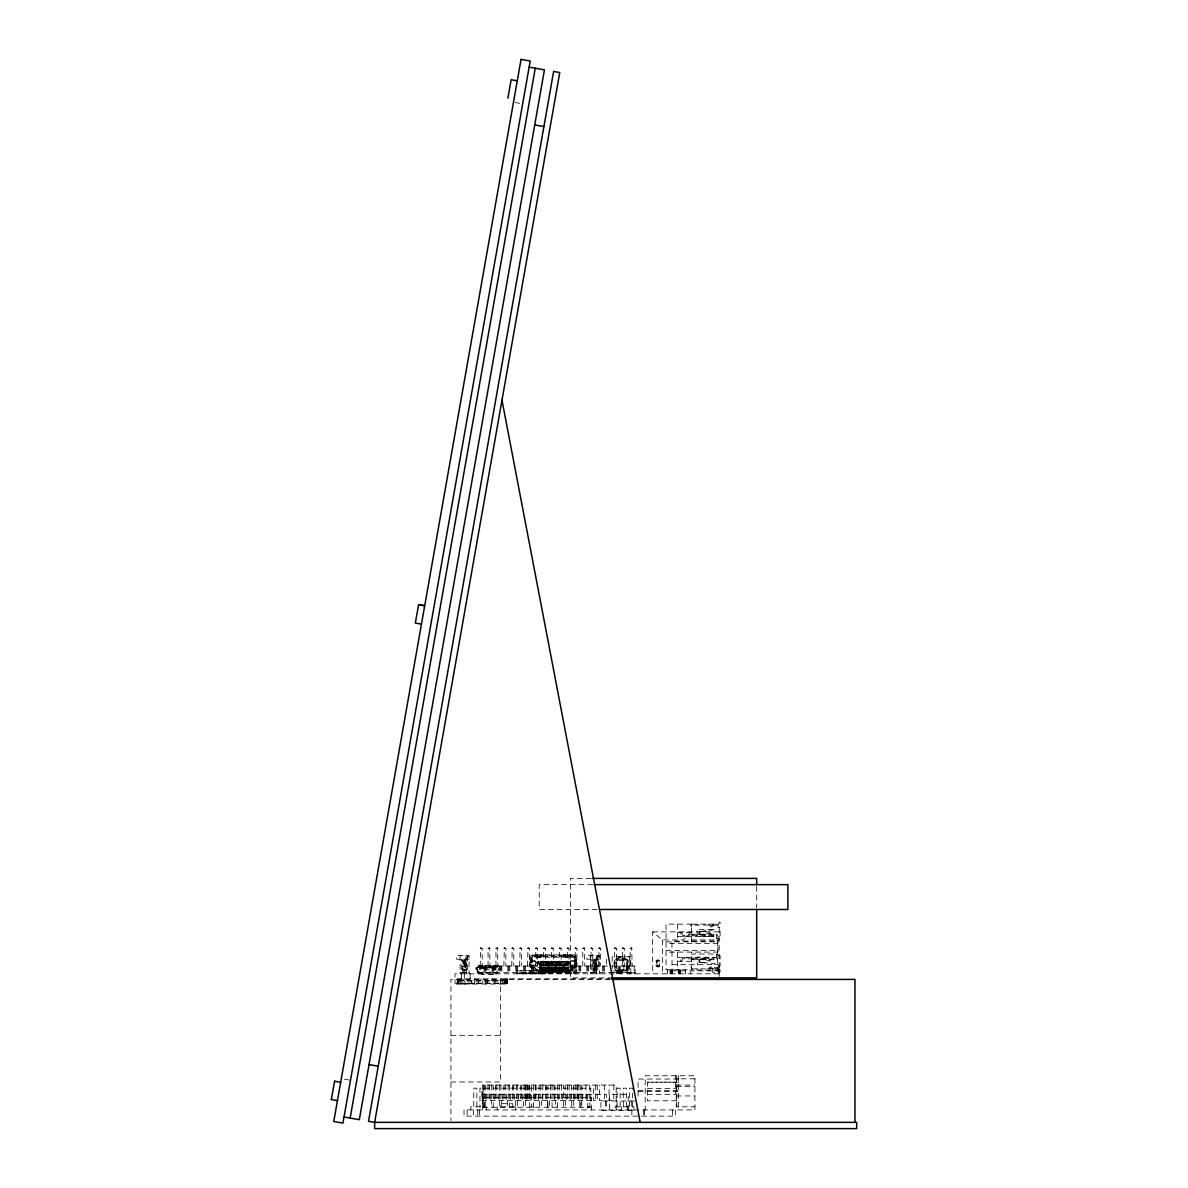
<?xml version="1.0" encoding="UTF-8"?>
<svg xmlns="http://www.w3.org/2000/svg" width="1188" height="1188" viewBox="0 0 1188 1188"><rect width="100%" height="100%" fill="white"/><g stroke="black" fill="none" stroke-linecap="round" stroke-linejoin="round"><path stroke-width="0.75" stroke-dasharray="5 3.75" d="M480.873 972.883L481.452 974.457L494.253 974.487L495.218 972.883A2.094 2.094 0 0 0 496.406 972.23L497.965 970.67A2.094 2.094 0 0 0 498.604 969.497L498.039 967.017L489.293 966.973L489.293 967.908L486.501 967.878L486.501 966.958C485.892 967.151 473.359 965.725 476.24 969.467A3 3 0 0 0 477.175 971.339L478.719 972.883A3 3 0 0 0 480.591 973.818M495.827 967.834L495.812 969.779L479.967 969.675L479.967 967.804L495.827 967.834L479.967 967.893M459.311 984.02L460.202 983.115L504.499 983.055M460.855 984.02L461.716 983.115M505.613 981.971L507.632 980.724M505.761 982.773L505.093 983.545M506.073 981.971L506.86 981.184M575.126 964.567L575.111 964.834A1.544 1.544 0 0 1 574.235 966.022L567.359 970.551M575.126 964.626L576.685 964.805M478.111 966.601L478.883 966.052M659.578 961.166L656.4 961.166L656.949 966.26L659.578 966.275L659.578 960.557L656.786 960.602M659.726 966.23C654.336 970.462 653.964 956.459 659.726 960.676M505.984 983.248L507.009 979.254M537.6 964.017L537.362 962.28M569.394 962.28L569.067 963.201L537.689 963.201M464.478 965.74L465.963 962.013M594.772 965.74L596.272 962.013M466.127 959.221L467.523 956.102L469.067 956.102M599.376 956.102L597.816 956.102L596.421 959.221L596.584 973.818M480.175 966.052L480.68 947.4L482.194 948.484L482.194 966.052M488.06 966.052L488.06 948.484L489.575 947.4L490.08 966.052M495.96 966.052L495.96 948.484L497.475 947.4L497.98 966.052M503.846 966.052L504.365 947.4L505.865 948.484L505.865 966.052M511.746 966.052L512.251 947.4L513.765 948.484L513.765 966.052M519.646 966.052L520.151 947.4L521.666 948.484L521.666 966.052M527.531 966.052L528.036 947.4L529.551 948.484L529.551 966.052M535.432 966.052L535.937 947.4L537.451 948.484L537.451 966.052M543.317 966.052L543.837 947.4L545.337 948.484L545.337 966.052M551.217 966.052L551.722 947.4L553.237 948.484L553.237 966.052M559.117 966.052L559.622 947.4L561.137 948.484L561.137 966.052M567.003 966.052L567.508 947.4L569.022 948.484L569.022 966.052M574.903 966.052L575.408 947.4L576.923 948.484L576.923 966.052M582.788 966.052L582.788 948.484L584.303 947.4L584.808 966.052M590.688 966.052L591.193 947.4L592.708 948.484L592.708 966.052M598.589 966.052L599.094 947.4L600.608 948.484L600.608 966.052M614.374 966.052L614.879 947.4L616.394 948.484L616.394 966.052M622.26 966.052L622.779 947.4L624.279 948.484L624.279 966.052M630.16 966.052L630.16 948.484L631.674 947.4L632.179 966.052M707.558 968.844L709.31 967.626A2.183 2.183 0 0 1 711.939 967.27L713.736 968.324L712.711 968.799M461.761 982.922L461.761 984.02L475.735 983.605L467.701 983.545M477.175 971.339L477.828 970.67A2.094 2.094 0 0 1 477.175 969.497L476.24 969.467L476.24 967.76A1.708 1.708 0 0 1 477.947 966.052M497.846 966.052A1.708 1.708 0 0 1 499.554 967.76L499.554 969.467A3 3 0 0 1 498.618 971.339L497.059 972.883A3 3 0 0 1 495.203 973.818M576.685 966.364L573.002 967.077L568.265 970.551L516.765 970.863L544.49 970.626M538.001 961.641L538.001 963.126L538.001 961.641L538.996 961.641M541.535 962.711L541.119 961.641L541.535 962.711C544.282 964.552 544.327 960.468 543.614 962.711M540.555 965.339L539.976 964.923M539.56 965.339C538.981 961.493 544.757 966.839 542.664 963.839M544.639 962.711L544.223 961.641L544.639 962.711C546.985 964.329 548.262 960.26 547.326 963.126M547.148 961.641L546.732 962.711M548.277 964.27L548.693 965.339L548.277 964.27C545.53 962.429 545.485 966.512 546.198 964.27M553.356 961.641L553.549 963.126M551.381 964.27L551.811 965.339L551.381 964.27C548.633 962.429 548.589 966.512 549.302 964.27M554.499 964.27L554.915 965.339L554.499 964.27C551.752 962.429 551.707 966.512 552.42 964.27M557.068 962.711L556.652 961.641L557.068 962.711L559.578 963.126L559.162 962.057M555.524 964.27C553.088 964.032 560.365 965.413 558.212 963.839M560.187 962.711L559.771 961.641L560.187 962.711C562.934 964.552 562.978 960.468 562.266 962.711M558.627 964.27L561.137 963.839M563.29 962.711L562.874 961.641L563.29 962.711C566.037 964.552 566.082 960.468 565.369 962.711M561.731 964.923L561.315 963.839L561.954 964.923M561.731 964.27L564.241 963.839M566.394 962.711L565.978 961.641L566.394 962.711L568.904 963.126L568.904 961.641L567.745 961.641M564.419 965.339C565.473 962.384 563.751 966.601 563.825 964.27M568.904 961.641L568.488 962.711M564.849 964.27L567.344 963.839L567.344 965.339L566.201 965.339M691.431 931.867L683.352 939.946L662.399 939.946L652.672 931.867L652.672 973.818M691.52 939.916L716.394 939.916L717.938 938.357L717.938 935.743L716.394 934.199L691.52 934.199M672.096 973.818L671.948 941.03L717.641 941.03L719.186 939.485M691.52 959.711L716.394 959.711L717.938 958.152L717.938 955.553L716.394 953.994L691.52 953.994M480.65 972.883L480.576 972.883A2.094 2.094 0 0 1 479.388 972.23L478.719 972.883L497.059 972.883L496.406 972.23M569.29 970.21L571.829 967.775M505.865 983.649L504.841 984.02L504.841 980.189M617.597 960.647L618.339 956.726M705.33 931.095L700.192 931.734A1.485 1.292 -88.7 0 0 700.163 934.273L699.717 934.228M700.43 931.585L700.192 931.734A1.485 1.292 -89.2 0 0 700.178 934.258L700.43 934.377M713.097 924.888L713.795 925.556L711.939 926.625A2.183 2.183 0 0 1 709.31 926.284L707.558 925.051M712.711 925.11L710.676 925.987L709.102 924.769A2.183 2.183 0 0 0 707.558 924.13M507.009 978.793L505.865 979.565L505.613 982.773M484.169 967.76L479.135 969.17L478.719 973.818M622.854 969.75L624.16 969.215M700.237 959.429L703.578 959.221M704.454 959.147L715.443 957.498L697.193 957.083L697.43 964.805M704.766 959.102L701.796 959.31L703.311 959.236M714.834 964.805L714.998 963.587L704.336 962.74M702.925 931.288L701.796 931.377L715.443 929.565L696.94 929.343L697.193 936.827L715.443 936.411L704.336 934.793M700.519 931.437L701.425 931.407M700.519 959.369L701.425 959.34M461.761 983.545L469.646 983.248M701.276 931.392L703.578 931.288M468.443 983.189L470.3 983.605L468.592 983.649M530.071 966.364L533.768 967.077L538.758 970.551M590.985 878.407L570.448 878.407L570.448 977.873L611.152 977.873M592.723 884.629L539.248 884.629L539.248 909.488L601.41 909.488M691.832 924.13L718.651 924.115L719.186 922.111L720.121 922.111L720.121 923.507A1.559 1.559 0 0 1 718.562 925.051L691.832 925.051M652.672 931.867L719.186 931.867M677.546 932.639L691.52 932.639M701.276 934.585L702.331 934.629L700.519 934.54M677.546 936.367L713.899 936.367L713.899 934.199M666.037 941.817L716.394 941.817A1.559 1.559 0 0 1 717.938 943.361L666.037 943.361M480.175 948.484L482.194 948.484M488.06 948.484L490.08 948.484M495.96 948.484L497.98 948.484M503.846 948.484L505.865 948.484M511.746 948.484L513.765 948.484M519.646 948.484L521.666 948.484M527.531 948.484L529.551 948.484M535.432 948.484L537.451 948.484M543.317 948.484L545.337 948.484M551.217 948.484L553.237 948.484M559.117 948.484L561.137 948.484M567.003 948.484L569.022 948.484M574.903 948.484L576.923 948.484M582.788 948.484L584.808 948.484M590.688 948.484L592.708 948.484M598.589 948.484L600.608 948.484M614.374 948.484L616.394 948.484M622.26 948.484L624.279 948.484M630.16 948.484L632.179 948.484M666.037 950.549L717.938 950.549A1.559 1.559 0 0 1 716.394 952.093L666.037 952.093M537.837 955.746L540.941 955.731M565.815 955.731L568.918 955.746M568.918 957.112L565.815 957.112L565.815 954.87M677.546 957.543L713.899 957.543L713.899 959.711M469.067 959.221L456.638 959.221L456.638 955.479L469.067 955.479L469.067 973.818M530.071 959.369L531.615 959.369M575.126 959.369L576.685 959.369M599.376 959.221L586.946 959.221L586.946 955.479L599.376 955.479L599.376 973.818M530.071 959.518L531.615 959.518M575.126 959.518L576.685 959.518M464.107 960.142L465.963 960.142M594.401 960.142L596.272 960.142M530.071 960.453L536.278 960.453M570.478 960.453L576.685 960.453M623.863 960.617L616.78 960.617L616.78 973.818M464.107 960.765L465.963 960.765M594.401 960.765L596.272 960.765M545.218 961.151L545.99 962.057L548.321 962.057L548.321 961.151L549.108 962.057L551.44 962.057L551.44 961.151L552.212 962.057L554.544 962.057L554.544 961.151L557.647 962.057L557.647 961.151L558.434 962.057L561.538 961.151L561.538 962.057L563.869 962.057L563.869 961.151L566.973 962.057M566.973 961.151L570.166 962.057L570.166 963.438L566.201 964.923L566.201 965.814L563.082 964.923L562.31 965.814L562.31 964.923L559.206 965.814M677.546 961.27L691.52 961.27M464.107 961.389L465.963 961.389M530.071 961.389L536.278 961.389L536.278 954.87M570.478 961.389L576.685 961.389M594.401 961.389L596.272 961.389M539.783 961.641L542.114 961.641M542.886 961.641L545.218 961.641M545.99 961.641L548.321 961.641M549.108 961.641L551.44 961.641M552.212 961.641L554.544 961.641M555.316 961.641L557.647 961.641M558.434 961.641L560.751 961.641M561.538 961.641L563.869 961.641M564.642 961.641L566.973 961.641M545.218 962.057L542.114 961.151L542.114 962.057L539.783 962.057L538.996 961.151L538.996 962.057L536.59 962.057L536.59 963.438L540.555 964.923L540.555 965.814L541.327 964.923L544.446 965.814L544.446 964.923L546.777 964.923L546.777 965.814L549.881 964.923L549.881 965.814L552.984 964.923L553.771 965.814L553.771 964.923L556.103 964.923L556.875 965.814L556.875 964.923L559.206 964.923M536.59 962.28L538.639 962.28M540.139 962.28L541.758 962.28M543.243 962.28L544.861 962.28M546.346 962.28L547.965 962.28M549.465 962.28L551.084 962.28M552.569 962.28L554.187 962.28M555.672 962.28L557.291 962.28M558.791 962.28L560.394 962.28M561.894 962.28L563.513 962.28M564.998 962.28L566.617 962.28M568.102 962.28L570.166 962.28M530.071 962.636L531.615 962.636M538.431 962.711C541.179 964.552 541.223 960.468 540.51 962.711M547.757 962.711C550.504 964.552 550.549 960.468 549.836 962.711M552.94 962.711C550.341 964.522 549.851 960.468 551.084 962.711M553.964 962.711C556.712 964.552 556.756 960.468 556.043 962.711M575.126 962.636L576.685 962.636M537.689 963.765L569.156 964.017M464.107 963.869L465.963 963.869M594.401 963.869L596.272 963.869M543.094 964.27L545.589 963.839L545.173 964.923M464.909 964.656L465.963 964.656M530.071 964.805L531.615 964.805A1.544 1.544 0 0 0 532.521 966.022L538.491 970.551L538.461 972.111M538.773 964.701L540.198 964.701M541.683 964.701L543.302 964.701M544.802 964.701L546.421 964.701M547.906 964.701L549.524 964.701M551.009 964.701L552.628 964.701M554.128 964.701L555.732 964.701M557.231 964.701L558.85 964.701M560.335 964.701L561.954 964.701M563.454 964.701L565.057 964.701M566.557 964.701L567.983 964.701M595.218 964.656L596.272 964.656M671.948 964.656L717.641 964.656L719.186 966.2M531.615 965.116L536.278 965.116L536.278 967.359L570.478 967.359M541.327 965.339L543.659 965.339M544.446 965.339L546.777 965.339M547.549 965.339L549.881 965.339M550.653 965.339L552.984 965.339M553.771 965.339L556.103 965.339M556.875 965.339L559.206 965.339M559.979 965.339L562.31 965.339M563.082 965.339L565.414 965.339M570.478 965.116L575.126 965.116M464.107 965.428L465.963 965.428M594.401 965.428L596.272 965.428M464.107 965.74L465.963 965.74M594.401 965.74L596.272 965.74M656.4 965.651L659.578 965.651M464.107 966.052L465.963 966.052M607.484 966.052L477.234 966.052L477.234 973.818M612.369 966.052L635.12 966.052L635.12 973.818M463.008 966.364L466.127 966.364M593.317 966.364L596.421 966.364M477.977 966.987L497.802 966.987M464.107 967.136L465.963 967.136M594.401 967.136L596.272 967.136M530.071 967.448L531.556 967.448M575.126 967.448L576.685 967.448M477.116 967.789L476.24 968.562L477.116 969.408M484.199 968.383L480.472 968.383L480.427 966.052M531.615 968.383L533.174 968.383L534.422 970.863M575.126 968.383L572.334 969.631L572.334 970.863L575.126 970.863M691.832 968.844L718.562 968.844A1.559 1.559 0 0 1 720.121 970.403L720.121 971.799L719.186 971.799M464.107 969.779L465.963 969.779M594.401 969.779L596.272 969.779M544.356 969.868L546.836 969.868M559.919 969.868L562.399 969.868M464.107 970.715L465.963 970.715M575.126 970.551L576.685 970.551M594.401 970.715L596.272 970.715M613.676 970.715L618.339 970.715M627.279 970.715L621.443 970.715L621.443 973.818M671.948 970.863L717.641 970.863L719.186 972.423M544.356 971.22L546.836 971.235M559.919 971.22L562.399 971.235M465.963 972.274L464.107 972.274L464.107 959.221M494.015 972.111L481.764 972.111L481.764 973.818L480.873 973.269M530.071 972.111L576.685 972.111M612.117 972.274L630.769 972.274L630.769 956.726L612.117 956.726L612.117 968.963M477.234 972.452L635.12 972.452M460.068 972.586L469.067 972.586M516.765 972.586L516.602 973.358L545.827 973.818M533.471 972.586L532.684 973.818M535.016 972.586L534.244 973.818M539.679 972.586L538.907 973.818M540.466 972.586L541.238 972.586M542.01 972.586L542.797 972.586M590.362 972.586L599.376 972.586M570.478 973.195L536.278 973.818M616.78 973.046L621.443 973.046M518.711 973.67L519.483 973.67M520.255 973.67L521.042 973.67M521.814 973.67L522.586 973.67M523.373 973.67L524.146 973.67M524.918 973.67L525.705 973.67M526.477 973.67L527.249 973.67M528.036 973.67L528.809 973.67M529.581 973.67L531.912 973.67M532.684 973.67L533.471 973.67M534.244 973.67L536.575 973.67M537.347 973.67L538.134 973.67M538.907 973.67L539.679 973.67M540.466 973.67L541.238 973.67M542.01 973.67L542.797 973.67M570.478 973.67L571.71 973.67L571.71 972.111M575.126 973.67L576.685 973.67M719.186 973.818L455.004 973.818L455.004 978.793L610.172 978.793M610.097 979.417L450.92 979.417L450.92 1120.551M457.187 979.729L463.186 979.729M458.553 980.412L507.632 980.352M504.989 980.753L486.961 980.753L486.961 984.02M506.385 981.347L507.632 981.184M507.632 981.437L504.841 981.125M504.841 981.748L507.632 982.06M506.489 982.461L507.632 982.461M500.49 983.367L506.385 983.367M507.632 983.545L455.019 983.545L455.019 979.417M450.92 1035.357L500.638 1035.357M694.921 1078.852L676.269 1078.852L676.269 1106.815L694.921 1106.815M678.467 1079.046L638.075 1079.046L638.075 1097.846M450.92 1081.986L500.638 1081.986L500.638 978.793M647.386 1082.164L678.467 1082.164L647.386 1082.194L647.386 1100.801L678.467 1100.771M676.269 1085.06L694.921 1085.06M676.269 1086.619L694.921 1086.619M647.386 1088.371L675.363 1088.371M638.075 1090.51L678.467 1090.51M638.075 1091.475L678.467 1091.475M482.016 1094.386L606.429 1094.386L606.429 1109.934M647.386 1094.579L675.363 1094.579L675.363 1075.749M676.269 1095.945L694.921 1095.945M591.446 1100.608L482.016 1100.608L482.016 1088.178M634.541 1100.994L600.935 1100.994L600.935 1110.32L635.521 1110.32M533.501 1106.815L531.481 1106.815L531.303 1085.06M587.778 1106.815L589.783 1106.815M482.655 1107.261L591.446 1107.261M568.295 970.551L568.295 972.111M705.33 934.882L700.237 934.481M703.311 934.674L703.786 934.748M701.276 962.518L703.578 962.622L702.598 962.592M496.911 966.052L497.683 966.601M702.598 934.659L704.944 934.822M700.519 962.473L704.766 962.74M704.944 962.755L701.425 962.503M515.013 102.524L519.601 103.326M699.717 962.176L700.994 962.473M468.859 983.664L469.379 983.322M344.386 1079.179L350.505 1080.263M531.615 966.364L532.551 968.383M622.854 959.251L624.16 959.785M491.624 967.76L496.658 969.17L497.059 973.818M713.097 969.022L710.884 967.923L709.102 969.141A2.183 2.183 0 0 1 707.558 969.779M504.499 983.367L505.301 984.02M534.942 967.775L537.451 970.21M719.186 970.403L717.641 968.695L713.899 968.695L713.899 970.863M567.344 965.339L566.928 964.27M561.137 965.339L560.706 964.27M558.018 965.339L557.603 964.27M542.485 965.339L542.07 964.27M545.203 973.818L544.817 970.551M477.828 970.67L479.388 972.23M593.317 962.013L591.758 959.221L591.758 973.878M463.008 962.013L461.464 959.221L461.464 973.878M719.186 970.329L691.832 969.779L691.223 966.987L690.599 973.818M756.697 886.397L756.697 907.721M719.186 927.694L719.186 978.793M717.938 924.13L718.027 927.383L720.121 927.694L720.121 938.268L717.953 938.802L717.953 955.093L720.121 955.642L720.121 966.2L718.027 966.512L717.938 969.779M717.641 941.03L717.641 970.863M716.394 934.199L716.394 939.916M716.394 953.994L716.394 959.711M716.082 924.13L716.082 925.051M716.082 968.844L716.082 969.779M697.43 924.13L697.43 925.051M697.43 968.844L697.43 969.779M691.832 924.145L691.223 926.922L690.599 924.13M691.52 941.817L691.52 924.13L666.037 924.13L666.037 969.779L691.52 969.779L691.52 952.093M685.625 969.779L685.625 973.818M681.66 932.639L682.64 935.372L705.375 934.199A2.643 2.643 0 0 0 706.563 933.842L707.38 933.367A3.579 3.579 0 0 1 711.701 933.946L713.275 935.52L712.622 936.174L711.033 934.6A2.643 2.643 0 0 0 707.855 934.184L707.023 934.659A3.564 3.564 0 0 1 705.434 935.119L682.862 936.307A2.02 2.02 0 0 1 680.739 934.288L680.739 932.639M681.66 961.27L682.64 958.538L705.375 959.711A2.643 2.643 0 0 1 706.563 960.067L707.38 960.528A3.579 3.579 0 0 0 711.701 959.963L713.275 958.389L712.622 957.736L711.033 959.31A2.643 2.643 0 0 1 707.855 959.726L707.023 959.251A3.564 3.564 0 0 0 705.434 958.775L682.862 957.602A2.02 2.02 0 0 0 680.739 959.622L680.739 961.27M680.353 969.779L680.353 973.818M679.952 969.779L679.952 973.818M679.402 969.779L679.402 973.818M678.868 969.779L678.868 973.818M678.318 969.779L678.318 973.818M678.467 1075.749L678.467 1109.934M677.546 924.13L677.546 941.817M677.546 952.093L677.546 969.779M676.744 1075.749L676.744 1109.934M675.363 1109.934L675.363 1116.141L464.018 1116.141L464.018 1109.934L694.921 1109.934L694.921 1075.749L645.203 1075.749L645.203 1109.934M672.571 969.779L672.571 973.818M672.467 1109.934L672.467 1116.141M671.562 969.779L671.562 973.818M671.012 969.779L671.012 973.818M670.478 969.779L670.478 973.818M670.077 969.779L670.077 973.818M667.597 969.779L667.597 973.818M662.399 939.946L662.399 973.818M657.023 960.557L657.023 966.275M644.282 1109.934L644.282 1116.141M643.822 1109.934L643.822 1116.141M634.689 973.818L634.689 973.046L629.67 972.571L629.61 957.038L628.838 956.726M634.184 966.052L634.184 973.818M633.932 1109.934L633.932 1106.815L615.28 1106.815L615.28 1109.934M632.595 1106.815L632.595 1088.178L629.477 1088.178L629.477 1106.815M631.853 1109.934L631.853 1116.141M631.244 1100.994L631.244 1110.32M628.155 966.052L628.155 973.818M628.185 1109.934L628.185 1094.386L609.533 1094.386L609.533 1109.934M627.71 1106.815L627.71 1109.934M627.219 973.818L627.279 958.285L623.863 958.285L623.863 970.715M626.373 1106.815L626.373 1088.178L623.269 1088.178L623.269 1106.815M626.284 966.052L626.284 973.818M621.502 1106.815L621.502 1109.934M620.255 966.052L620.255 973.818M620.151 1106.815L620.151 1088.178L617.047 1088.178L617.047 1106.815M619.334 966.052L619.334 973.818M618.399 966.052L618.399 973.818M616.171 1109.934L616.171 1085.06L482.328 1085.06L482.328 1109.934M613.795 1085.06L613.795 1100.608L609.058 1100.608L609.058 1085.06M606.474 959.028L606.474 966.052M605.598 1100.994L605.598 1110.32M604.469 966.052L604.469 973.818M604.321 1085.06L604.321 1100.608L599.569 1100.608L599.569 1085.06M603.534 966.052L603.534 973.818M602.613 966.052L602.613 973.818M597.816 956.102L597.816 973.878M597.208 1085.06L597.208 1100.608L593.465 1100.608L593.465 1085.06M596.732 973.818L596.732 962.948L593.005 962.948L593.005 973.818M596.272 955.479L596.272 972.274L594.401 972.274L594.401 959.221M595.648 966.052L595.648 973.818M595.337 1085.06L595.337 1100.608M594.713 966.052L594.713 973.818M593.317 959.221L593.317 973.818M591.446 1109.934L591.446 1097.504L482.655 1097.504L482.655 1109.934M590.792 1100.608L590.792 1088.178L479.952 1088.178L479.952 1106.815M590.362 955.479L590.362 973.818M589.723 1085.06L589.901 1107.261M588.684 966.052L588.684 973.818M587.748 966.052L587.748 973.818M587.778 1094.386L587.778 1109.934M586.813 966.052L586.813 973.818M586.768 1094.386L586.768 1100.608M585.981 1085.06L585.981 1100.608M582.744 1094.386L582.744 1100.608M581.986 1085.06L581.986 1100.608M581.749 1100.608L581.749 1106.815L579.729 1106.815L579.729 1100.608M580.798 1085.06L580.798 1109.934M580.784 966.052L580.784 973.818M580.412 972.482L577.309 972.482M579.863 966.052L579.863 973.818M578.927 966.052L578.927 973.818M578.912 1085.06L578.912 1100.608M578.734 1094.386L578.734 1100.608M577.71 1085.06L577.71 1100.608M577.026 1085.06L577.026 1100.608M576.685 973.818L576.685 957.974A3.104 3.104 0 0 0 573.581 954.87L533.174 954.87A3.104 3.104 0 0 0 530.071 957.974L530.071 973.818M575.601 972.482L575.601 973.818M575.126 973.818L575.111 957.766A1.544 1.544 0 0 0 573.774 956.429L532.966 956.429A1.544 1.544 0 0 0 531.63 957.766L531.556 973.818M575.141 1085.06L575.141 1100.608M574.71 1094.386L574.71 1100.608M574.205 968.383L574.353 958.285L573.552 957.231L533.338 957.201L532.402 958.137L532.491 973.818M574.205 970.863L574.205 972.111M573.7 1100.608L573.7 1106.815L571.695 1106.815L571.695 1100.608M573.433 1085.06L573.433 1100.608M573.269 972.111L573.269 973.818M572.898 966.052L572.898 973.818M572.185 954.87L572.185 956.414M571.963 966.052L571.963 973.818M571.383 1085.06L571.383 1100.608M571.086 954.87L571.086 956.414M571.027 966.052L571.027 973.818M570.686 1094.386L570.686 1100.608M569.542 954.87L569.542 956.414M569.156 1085.06L569.156 1100.608M568.755 967.359L568.755 973.195M568.532 967.359L568.532 973.195M567.745 967.359L567.745 973.195M567.522 967.359L567.522 973.195M567.612 1085.06L567.612 1100.608M567.211 967.359L567.211 973.195M566.973 967.359L566.973 973.195M566.661 1094.386L566.661 1100.608M566.201 967.359L566.201 973.195M565.963 967.359L565.963 973.195M565.785 970.551L565.785 972.111M565.651 954.87L565.651 956.414M565.651 967.359L565.651 973.195M565.651 1100.608L565.651 1106.815L563.647 1106.815L563.572 1085.06M565.414 967.359L565.414 973.195M565.191 954.87L565.191 956.414M564.998 966.052L564.998 973.818M565.146 1085.06L565.146 1100.608M564.642 967.359L564.642 973.195M564.255 954.87L564.255 956.414M564.404 967.359L564.404 973.195M564.092 954.87L564.092 956.414M564.062 966.052L564.062 973.818M563.869 967.359L563.869 973.195M563.632 954.87L563.632 956.414M563.142 966.052L563.142 973.818M562.86 967.359L562.86 973.195M562.548 967.359L562.548 973.195M562.637 1094.386L562.637 1100.608M562.31 967.359L562.31 973.195M561.939 970.551L561.939 972.111M561.538 967.359L561.538 973.195M561.3 967.359L561.3 973.195M561.419 1085.06L561.419 1100.608M560.751 967.359L560.988 973.195M559.979 967.359L559.979 973.195M559.593 954.87L559.593 956.414M559.741 967.359L559.741 973.195M559.444 967.359L559.444 973.195M559.266 1085.06L559.266 1100.608M559.206 967.359L559.206 973.195M558.627 1094.386L558.627 1100.608M558.434 967.359L558.434 973.195M558.197 967.359L558.197 973.195M557.885 967.359L557.885 973.195M557.647 967.359L557.647 973.195M557.677 1085.06L557.618 1106.815L555.598 1106.815L555.598 1100.608M557.113 966.052L557.113 973.818M556.875 967.359L556.875 973.195M556.637 967.359L556.637 973.195M556.326 967.359L556.326 973.195M556.177 966.052L556.177 973.818M555.316 967.359L555.316 973.195M555.241 966.052L555.241 973.818M554.959 1085.06L554.959 1100.608M554.781 967.359L554.781 973.195M554.603 1094.386L554.603 1100.608M554.544 967.359L554.544 973.195M553.935 1085.06L553.935 1100.608M553.771 967.359L553.771 973.195M553.534 967.359L553.534 973.195M553.222 967.359L553.222 973.195M552.984 967.359L552.984 973.195M552.212 967.359L552.212 973.195M551.975 967.359L551.975 973.195M552.064 1085.06L552.064 1109.934M551.663 967.359L551.663 973.195M551.44 967.359L551.44 973.195M550.653 967.359L550.653 973.195M550.653 1085.06L550.653 1100.608L550.579 1094.386M550.43 967.359L550.43 973.195M550.118 967.359L550.118 973.195M549.881 967.359L549.881 973.195M549.569 1100.608L549.569 1106.815L547.564 1106.815L547.564 1100.608M549.212 966.052L549.212 973.818M549.108 967.359L549.108 973.195M548.811 970.551L548.811 972.111M548.559 967.359L548.559 973.195M548.277 966.052L548.277 973.818M547.891 1085.06L547.891 1109.934M547.549 967.359L547.549 973.195M547.163 954.87L547.163 956.414M547.341 966.052L547.341 973.818M547 967.359L547 973.195M546.777 967.359L546.777 973.195M546.614 1085.06L546.554 1100.608M545.99 967.359L545.99 973.195M545.767 967.359L545.767 973.195M545.604 954.87L545.604 956.414M545.455 967.359L545.455 973.195M545.53 1085.06L545.53 1100.608M545.218 967.359L545.218 973.195M544.446 967.359L544.431 973.818L544.208 967.359M543.896 967.359L543.896 973.195M543.659 967.359L543.659 973.195M543.124 954.87L543.124 956.414M542.886 967.359L542.797 973.818M542.842 1085.06L542.842 1100.608M542.5 954.87L542.649 956.414M542.649 967.359L542.649 973.195M542.53 1094.386L542.545 1100.608M542.337 967.359L542.337 973.195M542.114 967.359L542.01 973.818M541.565 954.87L541.565 956.414M541.535 1100.608L541.535 1106.815L539.515 1106.815L539.53 1100.608M541.312 966.052L541.238 973.818M541.104 954.87L541 956.414M541.104 967.359L541.104 973.195M540.941 954.87L540.941 957.112L537.837 957.112L537.837 954.87M540.792 967.359L540.792 973.195M540.778 1085.06L540.778 1100.608M540.555 967.359L540.466 973.818M540.391 966.052L540.391 973.818M539.783 967.359L539.783 973.195M539.545 967.359L539.679 973.818M539.456 966.052L539.456 973.818M539.07 1085.06L539.07 1100.608M538.52 1094.386L538.52 1100.608M538.134 973.818L538.134 972.586L537.347 973.818M537.214 954.87L537.214 956.414M536.575 973.818L536.575 972.586L535.803 973.818M536.13 954.87L536.13 956.414M536.04 1085.06L536.04 1100.608M535.654 954.87L535.654 956.414M535.298 1085.06L535.298 1100.608M535.046 972.111L535.016 973.818M534.57 954.87L534.57 956.414M534.511 1094.386L534.496 1100.608M533.427 966.052L533.471 973.818M533.412 1085.06L533.412 1109.934M532.551 970.863L532.551 972.111M531.912 973.818L531.912 972.586L531.14 973.818M530.353 973.818L530.353 972.586L529.581 973.818M530.487 1094.386L530.472 1100.608M529.714 1085.06L529.714 1109.934M528.927 1085.06L528.927 1100.608M528.809 973.818L528.809 972.586L528.036 973.818M527.828 1085.06L527.828 1100.608M527.249 973.818L526.477 972.586L526.477 973.818M527.056 1085.06L527.056 1100.608M526.462 1094.386L526.462 1100.608M525.942 1085.06L525.942 1100.608M525.705 973.818L525.705 972.586L524.918 973.818M525.527 966.052L525.527 973.818M525.452 1100.608L525.452 1106.815L523.448 1106.815L523.448 1100.608M525.185 1085.06L525.185 1100.608M524.591 966.052L524.591 973.818M524.146 973.818L524.146 972.586L523.373 973.818M524.057 1085.06L524.057 1100.608M523.67 966.052L523.67 973.818M522.586 973.818L522.586 972.586L521.814 973.818M522.438 1094.386L522.438 1100.608M521.458 1085.06L521.458 1100.608M521.042 973.818L521.042 972.586L520.255 973.818M520.285 1085.06L520.285 1100.608M519.483 973.818L519.483 972.586L518.711 973.818M518.414 1094.386L518.414 1100.608M517.716 1085.06L517.716 1100.608M517.641 966.052L517.641 973.818M517.419 1100.608L517.419 1106.815L497.193 1106.815L497.193 1109.934M517.018 970.626L517.077 973.818M516.706 966.052L516.706 973.818M516.528 1085.06L516.528 1100.608M515.77 966.052L515.77 973.818M515.844 1106.815L515.844 1109.934M515.399 1100.608L515.399 1106.815M514.404 1094.386L514.404 1100.608M513.706 1085.06L513.706 1100.608M512.741 1106.815L512.741 1103.711L500.311 1103.711L500.311 1106.815M512.488 1085.06L512.488 1100.608M510.38 1094.386L510.38 1100.608M509.741 966.052L509.741 973.818M509.429 1085.06L509.37 1106.815M508.806 966.052L508.806 973.818M508.182 1085.06L508.182 1100.608M507.87 966.052L507.87 973.818M507.632 978.793L507.632 984.02L456.207 984.02L456.192 981.065L502.806 981.065L502.821 983.115M507.365 1100.608L507.365 1106.815M506.489 978.793L506.385 984.02M506.355 1094.386L506.355 1100.608M505.925 980.189L505.925 981.748M505.152 978.793L505.152 983.857M505.167 1085.06L505.167 1100.608M504.499 980.412L504.499 983.545M503.861 1085.06L503.861 1100.608M502.331 1094.386L502.331 1100.608M501.841 966.052L501.841 973.818M501.321 1100.608L501.321 1106.815M500.92 966.052L500.92 973.818M500.891 1085.06L500.891 1100.608M500.49 980.412L500.49 984.02M499.985 966.052L499.985 973.818M499.554 1085.06L499.554 1100.608M499.316 1100.608L499.316 1106.815M498.307 1094.386L498.307 1100.608M497.683 966.987L497.015 965.399L478.586 965.428L478.17 973.818M497.059 966.052L497.059 966.987M496.881 1085.06L496.881 1100.608M496.287 966.052L496.287 966.987M495.515 1085.06L495.515 1100.608M495.351 966.052L495.322 968.383L491.594 968.383L491.624 966.052M494.891 980.412L494.891 983.545M494.297 1094.386L494.297 1100.608M493.956 966.052L494.015 973.818M493.332 966.052L493.332 966.987M493.272 972.883L493.272 973.818M493.02 966.052L493.02 973.818M493.139 1085.06L493.287 1106.815L491.283 1106.815L491.283 1100.608M492.649 972.883L492.649 973.818M492.5 978.793L492.5 980.412M492.084 966.052L492.084 973.818M491.758 1085.06L491.758 1100.608M490.273 1094.386L490.273 1100.608M489.293 966.052L489.293 967.878M489.397 1085.06L489.397 1100.608M488.981 966.958L488.981 967.878M487.986 1085.06L487.986 1100.608M487.674 981.065L487.674 983.115M486.813 966.958L486.813 967.878M486.501 966.052L486.501 967.878M486.248 1094.386L486.248 1100.608M486.308 1109.934L486.308 1106.815L470.76 1106.815L470.76 1109.934M486.055 966.052L486.055 973.818M485.669 1085.06L485.669 1100.608M485.12 966.052L485.12 973.818M485.253 980.412L485.253 984.02M485.239 1100.608L485.239 1106.815M484.288 1107.261L484.214 1085.06M484.199 966.052L484.199 973.818M483.798 1085.06L483.798 1109.934M483.145 972.883L483.145 973.818M483.071 1088.178L483.234 1106.815M482.61 981.065L482.61 983.115M482.462 966.052L482.462 966.987M482.521 972.883L482.521 973.818M482.224 1094.386L482.224 1100.608M481.675 966.052L481.675 966.987M480.843 978.793L480.843 980.412M479.507 966.052L479.507 966.987M479.566 1109.934L479.566 1116.141M478.719 966.052L478.719 966.987M478.363 981.065L478.363 983.115M477.754 1109.934L477.754 1116.141M476.848 1106.815L476.848 1088.178L473.745 1088.178L473.745 1106.815M474.502 978.793L474.502 980.412M474.443 981.065L474.443 983.115M473.344 1109.934L473.344 1116.141M472.794 982.922L472.794 984.02M471.488 981.065L471.488 983.115M470.166 973.818L470.166 978.793M467.523 956.102L467.523 973.878M467.122 1109.934L467.122 1116.141M466.439 973.818L466.439 962.948L462.696 962.948L462.696 973.818M465.963 955.479L466.127 973.818M465.028 983.545L464.894 980.753L461.33 980.753L461.33 984.02M464.33 973.818L464.33 978.793M463.008 959.221L463.008 973.818M463.186 979.254L463.186 980.412M461.612 973.818L461.612 978.793M460.068 955.479L460.068 973.818M460.083 978.793L460.083 984.02M458.553 979.417L458.553 983.545M458.004 979.417L458.004 983.545M457.35 979.417L457.35 983.545M457.187 979.417L457.187 984.02M630.397 973.818A1.559 1.559 0 0 1 628.838 972.274M573.269 956.414A1.871 1.871 0 0 1 575.126 958.285M531.615 958.285A1.871 1.871 0 0 1 533.486 956.414M567.983 972.111A2.792 2.792 0 0 0 570.314 971.056L572.735 968.369A2.807 2.807 0 0 1 573.745 967.819L574.487 967.596A3.104 3.104 0 0 0 576.685 964.626M538.773 972.111A2.792 2.792 0 0 1 536.441 971.056L534.288 968.651A2.807 2.807 0 0 0 533.011 967.819L532.269 967.596A3.104 3.104 0 0 1 530.071 964.626M499.554 968.636C500.103 971.873 499.673 965.161 499.554 968.636M530.873 957.662L530.873 964.953A2.331 2.331 0 0 0 532.194 966.735L533.264 967.091A3.534 3.534 0 0 1 534.526 967.789L537.154 970.7A2.02 2.02 0 0 0 538.565 971.339L568.191 971.339A2.02 2.02 0 0 0 569.601 970.7L572.23 967.775A3.519 3.519 0 0 1 573.492 967.077L574.561 966.735A2.331 2.331 0 0 0 575.883 964.953L575.883 957.662A2.331 2.331 0 0 0 573.878 955.657L532.877 955.657A2.331 2.331 0 0 0 530.873 957.662M494.163 967.225L493.213 968.19L492.515 967.567L493.347 966.735A1.99 1.99 0 0 1 494.728 966.052L494.163 967.225M483.264 967.567L482.61 968.235L481.051 966.052A1.99 1.99 0 0 1 482.432 966.735L483.234 967.537M700.43 959.518L700.192 959.681A1.485 1.292 -88.7 0 0 700.163 962.206A1.485 1.292 88.7 0 1 700.163 959.637L700.43 959.518M719.186 967.299L712.726 967.299L712.815 972.734L719.186 972.734L719.037 967.299M618.725 969.215A5.435 5.435 0 0 0 626.878 964.493A5.435 5.435 0 0 0 618.725 959.785A5.435 5.435 0 0 0 618.725 969.215M618.339 969.883A6.222 6.222 0 0 0 627.665 964.493A6.222 6.222 0 0 0 618.339 959.117A6.222 6.222 0 0 0 618.339 969.883M617.938 970.551A6.994 6.994 0 0 0 628.437 964.493A6.994 6.994 0 0 0 617.938 958.449A6.994 6.994 0 0 0 617.938 970.551M617.552 971.22A7.767 7.767 0 0 0 629.209 964.493A7.767 7.767 0 0 0 617.552 957.766A7.767 7.767 0 0 0 617.552 971.22M699.702 931.704A1.485 1.292 -89.2 0 0 699.702 934.258A1.485 1.292 -88.7 0 1 699.702 931.704M699.702 959.652A1.485 1.292 -88.7 0 0 699.702 962.206A1.485 1.292 88.7 0 1 699.702 959.637"/><path stroke-width="1.5" d="M331.318 1099.583L334.571 1081.154M507.9 98.114L511.152 79.685L517.255 80.829M350.148 1118.071L535.268 68.221M592.233 878.407L756.697 878.407L756.697 884.629M594.045 884.629L787.882 884.629L787.882 909.488L600.014 909.488M611.909 977.873L756.697 977.873L756.697 909.488M612.028 978.793L719.186 978.793M611.954 979.417L854.959 979.417L854.959 1122.378M529.15 67.137L544.446 69.84L359.325 1119.69L344.03 1116.987M534.734 124.933L543.911 126.552M418.577 604.692L424.695 605.761L418.592 604.618L415.34 623.047L421.458 624.131M369.052 1064.597L378.23 1066.215M334.556 1081.214L340.674 1082.298M331.333 1099.509L337.437 1100.667M501.975 400.178L640.198 1122.378M521.042 59.4L333.769 1121.487L342.946 1123.105L530.219 61.019L521.042 59.4M553.623 71.458L368.518 1121.309L374.636 1122.378L856.682 1122.378L856.682 1128.6L374.636 1128.6L374.636 1122.378L559.756 72.542L553.623 71.458"/></g></svg>
